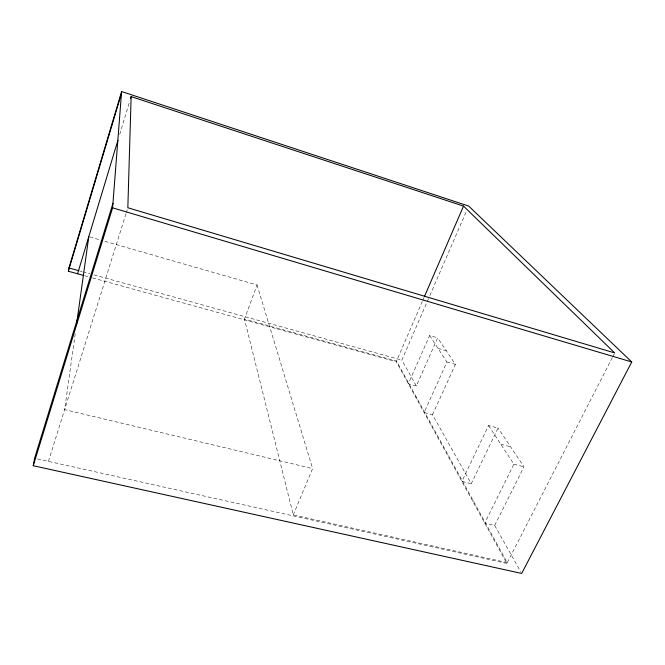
<?xml version="1.0" encoding="UTF-8"?>
<svg xmlns="http://www.w3.org/2000/svg" width="665" height="665" viewBox="0 0 665 665"><rect width="100%" height="100%" fill="white"/><g stroke="black" fill="none" stroke-linecap="round" stroke-linejoin="round"><path stroke-width="0.5" stroke-dasharray="3.33 2.49" d="M75.212 333.888L64.638 409.607L312.608 468.576L292.899 515.807M119.725 134.347L129.642 101.562M48.429 461.377L125.976 213.689M126.292 212.7L127.215 209.733M244.213 319.765L257.047 284.977L103.723 240.971M612.34 357.554L506.846 563.446L396.274 361.727L422.425 301.187M422.84 300.239L424.071 297.38M416.332 385.941L408.368 383.788L429.607 335.542L437.661 337.853L416.332 385.941L401.835 360.131L429.474 296.415M429.889 295.459L466.606 210.822M416.024 397.761L416.323 397.096M429.607 335.542L446.93 361.993L424.129 412.541L432.516 414.744L471.244 483.688L498.068 428.069L488.567 425.558L461.867 481.394L471.244 483.688M432.516 414.744L455.417 364.37L437.661 337.853M472.906 501.535L473.281 500.762M488.567 425.558L513.887 464.212L484.727 523.089L494.685 525.417L520.678 571.676M494.685 525.417L523.987 466.78L498.068 428.069M612.814 356.631L614.227 353.855M37.556 458.95L506.846 563.446M513.887 464.212L523.987 466.78M500.787 444.212L510.579 446.755M79.941 271.004L81.945 271.553M82.942 271.835L89.941 273.772M93.94 274.878L401.835 360.131M84.555 275.701L88.545 276.806M92.535 277.904L396.274 361.727M446.93 361.993L455.417 364.37M438.019 348.385L446.281 350.729M89.783 236.964L102.726 240.68M257.047 284.977L312.608 468.576M507.27 562.623L293.273 514.91L244.454 319.1L396.548 361.095L507.27 562.623"/><path stroke-width="1" d="M131.138 96.591L127.838 207.754L614.701 352.932L463.513 206.092L131.138 96.591L130.54 98.578M33.25 465.724L112.601 207.829L121.62 91.546L468.675 206.067L631.75 361.968L521.676 573.454L33.25 465.724L34.588 458.293L112.959 203.315M76.641 323.656L88.786 236.682M83.557 275.426L68.354 271.237L68.944 267.953L121.62 91.546M68.354 271.237L121.479 93.408M77.572 273.772L117.921 140.307M424.478 296.432L463.513 206.092M68.944 267.953L78.944 270.721M112.601 207.829L631.75 361.968"/></g></svg>
